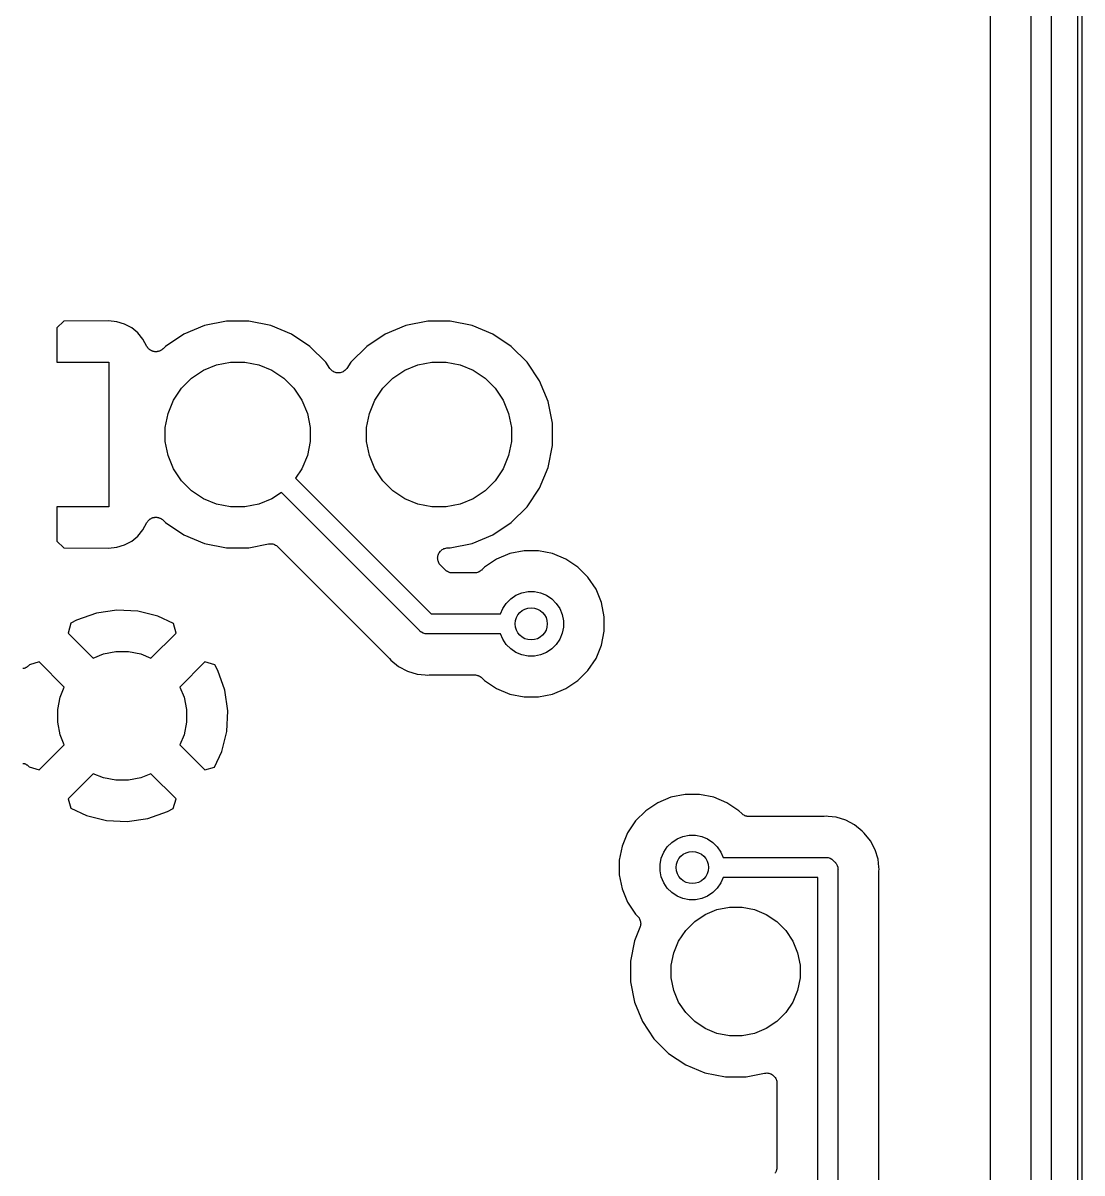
# Model space of a CAD drawing. Extents: x 19 to 115, y -142 to -17.
# Drawn here: x 102.27 to 115.42, y -86.32 to -72.04 of the extents above; entities that cross this region are included whole.
import ezdxf

# ---------------------------------------------------------------- set-up
doc = ezdxf.new("R2010")
doc.units = 0
doc.layers.add('BLACK', color=7, linetype='CONTINUOUS')

msp = doc.modelspace()

# ---------------------------------------------------------------- linework, layer by layer
at = {"layer": 'BLACK', "linetype": 'CONTINUOUS'}
for p, q in [((115.375, -142.215), (115.375, -16.705)), ((115.425, -16.6812), (115.425, -142.239)), ((114.792, -133.754), (114.792, -54.6438)), ((115.042, -54.5981), (115.042, -133.8)), ((114.284, -55.4097), (114.284, -115.957)), ((102.779, -75.7417), (102.694, -75.8264)), ((102.694, -75.8264), (102.694, -76.25)), ((103.334, -75.739), (102.779, -75.7417)), ((103.44, -75.7493), (103.334, -75.739)), ((103.535, -75.7784), (103.44, -75.7493)), ((103.624, -75.8256), (103.535, -75.7784)), ((103.701, -75.8891), (103.624, -75.8256)), ((104.529, -75.7961), (104.273, -75.9022)), ((104.801, -75.742), (104.529, -75.7961)), ((105.079, -75.742), (104.801, -75.742)), ((105.351, -75.7961), (105.079, -75.742)), ((105.607, -75.9022), (105.351, -75.7961)), ((107.029, -75.7961), (106.773, -75.9022)), ((107.301, -75.742), (107.029, -75.7961)), ((107.579, -75.742), (107.301, -75.742)), ((107.851, -75.7961), (107.579, -75.742)), ((108.107, -75.9022), (107.851, -75.7961)), ((103.764, -75.9664), (103.701, -75.8891)), ((103.812, -76.0552), (103.764, -75.9664)), ((104.273, -75.9022), (104.042, -76.0563)), ((105.838, -76.0563), (105.607, -75.9022)), ((106.773, -75.9022), (106.542, -76.0563)), ((108.338, -76.0563), (108.107, -75.9022)), ((103.815, -76.06), (103.812, -76.0552)), ((103.818, -76.0652), (103.815, -76.06)), ((103.822, -76.0703), (103.818, -76.0652)), ((103.826, -76.0758), (103.822, -76.0703)), ((103.83, -76.0799), (103.826, -76.0758)), ((103.833, -76.0845), (103.83, -76.0799)), ((103.839, -76.0887), (103.833, -76.0845)), ((103.843, -76.0933), (103.839, -76.0887)), ((103.848, -76.0966), (103.843, -76.0933)), ((103.852, -76.1003), (103.848, -76.0966)), ((103.858, -76.1035), (103.852, -76.1003)), ((103.864, -76.1071), (103.858, -76.1035)), ((103.869, -76.1094), (103.864, -76.1071)), ((103.874, -76.1122), (103.869, -76.1094)), ((103.881, -76.1142), (103.874, -76.1122)), ((103.887, -76.1167), (103.881, -76.1142)), ((103.892, -76.1179), (103.887, -76.1167)), ((103.898, -76.1196), (103.892, -76.1179)), ((103.904, -76.1203), (103.898, -76.1196)), ((103.911, -76.1216), (103.904, -76.1203)), ((103.917, -76.1217), (103.911, -76.1216)), ((103.923, -76.1223), (103.917, -76.1217)), ((103.929, -76.1217), (103.923, -76.1223)), ((103.936, -76.1218), (103.929, -76.1217)), ((103.941, -76.1206), (103.936, -76.1218)), ((103.947, -76.1201), (103.941, -76.1206)), ((103.954, -76.1183), (103.947, -76.1201)), ((103.96, -76.1171), (103.954, -76.1183)), ((103.965, -76.1149), (103.96, -76.1171)), ((103.971, -76.1132), (103.965, -76.1149)), ((103.977, -76.1102), (103.971, -76.1132)), ((103.983, -76.1077), (103.977, -76.1102)), ((103.988, -76.1045), (103.983, -76.1077)), ((103.993, -76.1018), (103.988, -76.1045)), ((103.998, -76.0977), (103.993, -76.1018)), ((104.004, -76.0941), (103.998, -76.0977)), ((104.008, -76.09), (104.004, -76.0941)), ((104.012, -76.0864), (104.008, -76.09)), ((104.014, -76.0851), (104.012, -76.0864)), ((104.042, -76.0563), (104.014, -76.0851)), ((106.034, -76.2525), (105.838, -76.0563)), ((106.542, -76.0563), (106.346, -76.2525)), ((108.534, -76.2525), (108.338, -76.0563)), ((102.694, -76.25), (103.34, -76.25)), ((103.34, -76.25), (103.34, -78.05)), ((104.677, -76.2846), (104.851, -76.25)), ((104.851, -76.25), (105.029, -76.25)), ((105.029, -76.25), (105.203, -76.2846)), ((106.084, -76.3284), (106.034, -76.2525)), ((106.346, -76.2525), (106.296, -76.3284)), ((107.177, -76.2846), (107.351, -76.25)), ((107.351, -76.25), (107.529, -76.25)), ((107.529, -76.25), (107.703, -76.2846)), ((108.688, -76.4831), (108.534, -76.2525)), ((104.366, -76.4509), (104.514, -76.3524)), ((104.514, -76.3524), (104.677, -76.2846)), ((105.203, -76.2846), (105.366, -76.3524)), ((105.366, -76.3524), (105.514, -76.4509)), ((106.092, -76.3377), (106.084, -76.3284)), ((106.1, -76.3471), (106.092, -76.3377)), ((106.1, -76.3473), (106.1, -76.3471)), ((106.1, -76.3476), (106.1, -76.3473)), ((106.109, -76.3552), (106.1, -76.3476)), ((106.119, -76.3629), (106.109, -76.3552)), ((106.119, -76.3631), (106.119, -76.3629)), ((106.119, -76.3633), (106.119, -76.3631)), ((106.13, -76.369), (106.119, -76.3633)), ((106.14, -76.3748), (106.13, -76.369)), ((106.141, -76.3749), (106.14, -76.3748)), ((106.141, -76.375), (106.141, -76.3749)), ((106.153, -76.3786), (106.141, -76.375)), ((106.164, -76.3822), (106.153, -76.3786)), ((106.165, -76.3823), (106.164, -76.3822)), ((106.164, -76.3822), (106.164, -76.3822)), ((106.177, -76.3835), (106.165, -76.3823)), ((106.189, -76.3848), (106.177, -76.3835)), ((106.201, -76.3837), (106.189, -76.3848)), ((106.189, -76.3848), (106.189, -76.3848)), ((106.189, -76.3848), (106.189, -76.3848)), ((106.213, -76.3826), (106.201, -76.3837)), ((106.214, -76.3825), (106.213, -76.3826)), ((106.226, -76.3791), (106.214, -76.3825)), ((106.214, -76.3825), (106.214, -76.3825)), ((106.237, -76.3757), (106.226, -76.3791)), ((106.238, -76.3756), (106.237, -76.3757)), ((106.248, -76.3699), (106.238, -76.3755)), ((106.238, -76.3755), (106.238, -76.3756)), ((106.259, -76.3643), (106.248, -76.3699)), ((106.26, -76.3641), (106.259, -76.3643)), ((106.269, -76.3565), (106.26, -76.3639)), ((106.26, -76.3639), (106.26, -76.3641)), ((106.279, -76.3488), (106.269, -76.3565)), ((106.287, -76.3393), (106.279, -76.3483)), ((106.279, -76.3483), (106.279, -76.3485)), ((106.279, -76.3485), (106.279, -76.3488)), ((106.295, -76.3299), (106.287, -76.3393)), ((106.296, -76.3284), (106.295, -76.3293)), ((106.295, -76.3293), (106.295, -76.3293)), ((106.295, -76.3293), (106.295, -76.3293)), ((106.295, -76.3293), (106.295, -76.3299)), ((106.866, -76.4509), (107.014, -76.3524)), ((107.014, -76.3524), (107.177, -76.2846)), ((107.703, -76.2846), (107.866, -76.3524)), ((107.866, -76.3524), (108.014, -76.4509)), ((104.241, -76.5763), (104.366, -76.4509)), ((105.514, -76.4509), (105.639, -76.5763)), ((106.741, -76.5763), (106.866, -76.4509)), ((108.014, -76.4509), (108.139, -76.5763)), ((108.794, -76.7393), (108.688, -76.4831)), ((104.142, -76.7237), (104.241, -76.5763)), ((105.639, -76.5763), (105.738, -76.7237)), ((106.642, -76.7237), (106.741, -76.5763)), ((108.139, -76.5763), (108.238, -76.7237)), ((104.075, -76.8875), (104.142, -76.7237)), ((105.738, -76.7237), (105.805, -76.8875)), ((106.575, -76.8875), (106.642, -76.7237)), ((108.238, -76.7237), (108.305, -76.8875)), ((108.848, -77.0113), (108.794, -76.7393)), ((104.04, -77.0614), (104.075, -76.8875)), ((105.805, -76.8875), (105.84, -77.0614)), ((106.54, -77.0614), (106.575, -76.8875)), ((108.305, -76.8875), (108.34, -77.0614)), ((104.04, -77.2386), (104.04, -77.0614)), ((105.84, -77.0614), (105.84, -77.2386)), ((106.54, -77.2386), (106.54, -77.0614)), ((108.34, -77.0614), (108.34, -77.2386)), ((108.848, -77.2887), (108.848, -77.0113)), ((104.075, -77.4125), (104.04, -77.2386)), ((105.84, -77.2386), (105.805, -77.4125)), ((106.575, -77.4125), (106.54, -77.2386)), ((108.34, -77.2386), (108.305, -77.4125)), ((108.794, -77.5607), (108.848, -77.2887)), ((104.142, -77.5763), (104.075, -77.4125)), ((105.805, -77.4125), (105.738, -77.5763)), ((106.642, -77.5763), (106.575, -77.4125)), ((108.305, -77.4125), (108.238, -77.5763)), ((104.241, -77.7237), (104.142, -77.5763)), ((105.738, -77.5763), (105.66, -77.6929)), ((105.66, -77.6929), (107.344, -79.377)), ((106.741, -77.7237), (106.642, -77.5763)), ((108.238, -77.5763), (108.139, -77.7237)), ((108.688, -77.8169), (108.794, -77.5607)), ((104.366, -77.8491), (104.241, -77.7237)), ((106.866, -77.8491), (106.741, -77.7237)), ((108.139, -77.7237), (108.014, -77.8491)), ((108.534, -78.0475), (108.688, -77.8169)), ((104.514, -77.9476), (104.366, -77.8491)), ((104.677, -78.0154), (104.514, -77.9476)), ((105.366, -77.9476), (105.203, -78.0154)), ((105.483, -77.8697), (105.366, -77.9476)), ((107.199, -79.5861), (105.483, -77.8697)), ((107.014, -77.9476), (106.866, -77.8491)), ((107.177, -78.0154), (107.014, -77.9476)), ((107.866, -77.9476), (107.703, -78.0154)), ((108.014, -77.8491), (107.866, -77.9476)), ((103.34, -78.05), (102.694, -78.05)), ((102.694, -78.05), (102.694, -78.4736)), ((104.851, -78.05), (104.677, -78.0154)), ((105.029, -78.05), (104.851, -78.05)), ((105.203, -78.0154), (105.029, -78.05)), ((107.351, -78.05), (107.177, -78.0154)), ((107.529, -78.05), (107.351, -78.05)), ((107.703, -78.0154), (107.529, -78.05)), ((108.338, -78.2437), (108.534, -78.0475)), ((103.764, -78.3336), (103.812, -78.2448)), ((103.812, -78.2448), (103.813, -78.2433)), ((103.813, -78.2433), (103.816, -78.2384)), ((103.816, -78.2384), (103.819, -78.2333)), ((103.819, -78.2333), (103.823, -78.2283)), ((103.823, -78.2283), (103.827, -78.2228)), ((103.827, -78.2228), (103.831, -78.2188)), ((103.831, -78.2188), (103.835, -78.2143)), ((103.835, -78.2143), (103.84, -78.2101)), ((103.84, -78.2101), (103.845, -78.2055)), ((103.845, -78.2055), (103.849, -78.2024)), ((103.849, -78.2024), (103.854, -78.1987)), ((103.854, -78.1987), (103.86, -78.1956)), ((103.86, -78.1956), (103.865, -78.192)), ((103.865, -78.192), (103.871, -78.1898)), ((103.871, -78.1898), (103.876, -78.1871)), ((103.876, -78.1871), (103.882, -78.1852)), ((103.882, -78.1852), (103.888, -78.1828)), ((103.888, -78.1828), (103.894, -78.1817)), ((103.894, -78.1817), (103.9, -78.18)), ((103.9, -78.18), (103.906, -78.1794)), ((103.906, -78.1794), (103.913, -78.1782)), ((103.913, -78.1782), (103.918, -78.1782)), ((103.918, -78.1782), (103.924, -78.1777)), ((103.924, -78.1777), (103.931, -78.1784)), ((103.931, -78.1784), (103.937, -78.1784)), ((103.937, -78.1784), (103.943, -78.1796)), ((103.943, -78.1796), (103.949, -78.1802)), ((103.949, -78.1802), (103.955, -78.1821)), ((103.955, -78.1821), (103.962, -78.1835)), ((103.962, -78.1835), (103.967, -78.1857)), ((103.967, -78.1857), (103.973, -78.1874)), ((103.973, -78.1874), (103.978, -78.1906)), ((103.978, -78.1906), (103.985, -78.1931)), ((103.985, -78.1931), (103.989, -78.1964)), ((103.989, -78.1964), (103.995, -78.1992)), ((103.995, -78.1992), (104, -78.2033)), ((104, -78.2033), (104.005, -78.207)), ((104.005, -78.207), (104.009, -78.2112)), ((104.009, -78.2112), (104.014, -78.2149)), ((104.014, -78.2149), (104.042, -78.2437)), ((104.042, -78.2437), (104.273, -78.3978)), ((108.107, -78.3978), (108.338, -78.2437)), ((103.701, -78.4109), (103.764, -78.3336)), ((104.273, -78.3978), (104.529, -78.5039)), ((107.851, -78.5039), (108.107, -78.3978)), ((102.694, -78.4736), (102.779, -78.5583)), ((103.334, -78.561), (103.44, -78.5506)), ((103.44, -78.5506), (103.535, -78.5216)), ((103.535, -78.5216), (103.624, -78.4744)), ((103.624, -78.4744), (103.701, -78.4109)), ((104.529, -78.5039), (104.801, -78.558)), ((105.079, -78.558), (105.324, -78.5092)), ((105.324, -78.5092), (105.325, -78.5091)), ((105.325, -78.5091), (105.326, -78.5088)), ((105.325, -78.5091), (105.325, -78.5091)), ((105.325, -78.5091), (105.325, -78.5091)), ((105.326, -78.5088), (105.338, -78.5078)), ((105.338, -78.5078), (105.349, -78.5067)), ((105.349, -78.5067), (105.35, -78.5068)), ((105.35, -78.5068), (105.351, -78.5067)), ((105.351, -78.5067), (105.362, -78.508)), ((105.362, -78.508), (105.374, -78.5092)), ((105.374, -78.5092), (105.375, -78.5094)), ((105.375, -78.5094), (105.375, -78.5095)), ((105.375, -78.5095), (105.387, -78.5131)), ((105.387, -78.5131), (105.398, -78.5165)), ((105.398, -78.5165), (105.398, -78.5168)), ((105.398, -78.5168), (105.399, -78.517)), ((105.399, -78.517), (105.409, -78.5227)), ((105.409, -78.5227), (105.42, -78.5282)), ((105.42, -78.5282), (105.42, -78.5286)), ((105.42, -78.5286), (105.421, -78.5289)), ((105.421, -78.5289), (105.43, -78.5365)), ((105.43, -78.5365), (105.439, -78.5439)), ((105.439, -78.5439), (106.818, -79.9232)), ((107.579, -78.558), (107.851, -78.5039)), ((102.779, -78.5583), (103.334, -78.561)), ((104.801, -78.558), (105.079, -78.558)), ((107.423, -78.6837), (107.424, -78.6716)), ((107.423, -78.6839), (107.423, -78.6837)), ((107.423, -78.6841), (107.423, -78.6839)), ((107.424, -78.6962), (107.423, -78.6841)), ((107.424, -78.6716), (107.425, -78.6595)), ((107.425, -78.659), (107.429, -78.6475)), ((107.425, -78.6593), (107.425, -78.659)), ((107.425, -78.6595), (107.425, -78.6593)), ((107.429, -78.6475), (107.433, -78.6358)), ((107.433, -78.6354), (107.439, -78.6246)), ((107.433, -78.6356), (107.433, -78.6354)), ((107.433, -78.6358), (107.433, -78.6356)), ((107.439, -78.6246), (107.445, -78.614)), ((107.445, -78.6136), (107.453, -78.6042)), ((107.445, -78.6138), (107.445, -78.6136)), ((107.445, -78.614), (107.445, -78.6138)), ((107.453, -78.6042), (107.46, -78.5949)), ((107.46, -78.5947), (107.461, -78.5946)), ((107.46, -78.5949), (107.46, -78.5947)), ((107.461, -78.5946), (107.47, -78.5869)), ((107.47, -78.5869), (107.48, -78.5792)), ((107.48, -78.579), (107.491, -78.5733)), ((107.48, -78.5791), (107.48, -78.579)), ((107.48, -78.5792), (107.48, -78.5791)), ((107.491, -78.5733), (107.501, -78.5676)), ((107.501, -78.5676), (107.502, -78.5675)), ((107.502, -78.5674), (107.513, -78.564)), ((107.502, -78.5675), (107.502, -78.5674)), ((107.513, -78.564), (107.525, -78.5604)), ((107.525, -78.5604), (107.526, -78.5603)), ((107.525, -78.5604), (107.525, -78.5604)), ((107.526, -78.5603), (107.538, -78.5592)), ((107.538, -78.5592), (107.55, -78.558)), ((107.55, -78.558), (107.579, -78.558)), ((108.32, -78.6289), (108.155, -78.6973)), ((108.496, -78.594), (108.32, -78.6289)), ((108.674, -78.594), (108.496, -78.594)), ((108.85, -78.6289), (108.674, -78.594)), ((109.015, -78.6973), (108.85, -78.6289)), ((107.425, -78.7084), (107.424, -78.6962)), ((107.425, -78.7086), (107.425, -78.7084)), ((107.425, -78.7088), (107.425, -78.7086)), ((107.428, -78.7203), (107.425, -78.7088)), ((107.432, -78.7322), (107.428, -78.7203)), ((107.432, -78.7324), (107.432, -78.7322)), ((107.432, -78.7326), (107.432, -78.7324)), ((107.438, -78.7433), (107.432, -78.7326)), ((107.443, -78.7542), (107.438, -78.7433)), ((107.443, -78.7543), (107.443, -78.7542)), ((107.444, -78.7545), (107.443, -78.7543)), ((107.451, -78.7639), (107.444, -78.7545)), ((107.459, -78.7735), (107.451, -78.7639)), ((107.459, -78.7738), (107.459, -78.7735)), ((107.459, -78.7739), (107.459, -78.7738)), ((107.46, -78.7748), (107.459, -78.7739)), ((107.459, -78.7739), (107.459, -78.7739)), ((107.517, -78.8318), (107.46, -78.7748)), ((107.526, -78.8392), (107.517, -78.8318)), ((107.97, -78.833), (107.961, -78.8404)), ((107.971, -78.8321), (107.97, -78.833)), ((108.006, -78.7967), (107.971, -78.8318)), ((107.971, -78.8318), (107.971, -78.8321)), ((107.971, -78.8321), (107.971, -78.8321)), ((107.971, -78.8321), (107.971, -78.8321)), ((108.155, -78.6973), (108.006, -78.7967)), ((109.164, -78.7967), (109.015, -78.6973)), ((109.29, -78.9232), (109.164, -78.7967)), ((107.535, -78.8468), (107.526, -78.8392)), ((107.536, -78.8471), (107.535, -78.8468)), ((107.536, -78.8475), (107.536, -78.8471)), ((107.546, -78.8531), (107.536, -78.8475)), ((107.557, -78.8587), (107.546, -78.8531)), ((107.557, -78.8589), (107.557, -78.8587)), ((107.558, -78.8592), (107.557, -78.8589)), ((107.569, -78.8627), (107.558, -78.8592)), ((107.58, -78.8662), (107.569, -78.8627)), ((107.581, -78.8663), (107.58, -78.8662)), ((107.582, -78.8665), (107.581, -78.8663)), ((107.593, -78.8677), (107.582, -78.8665)), ((107.605, -78.869), (107.593, -78.8677)), ((107.606, -78.869), (107.605, -78.869)), ((107.607, -78.869), (107.606, -78.869)), ((107.606, -78.869), (107.606, -78.869)), ((107.606, -78.869), (107.606, -78.869)), ((107.881, -78.869), (107.607, -78.869)), ((107.893, -78.8679), (107.881, -78.869)), ((107.905, -78.8668), (107.893, -78.8679)), ((107.906, -78.8666), (107.905, -78.8666)), ((107.905, -78.8666), (107.905, -78.8668)), ((107.917, -78.8632), (107.906, -78.8666)), ((107.928, -78.8599), (107.917, -78.8632)), ((107.929, -78.8596), (107.928, -78.8599)), ((107.93, -78.8594), (107.929, -78.8596)), ((107.94, -78.8539), (107.93, -78.8594)), ((107.95, -78.8485), (107.94, -78.8539)), ((107.951, -78.8481), (107.95, -78.8485)), ((107.952, -78.8478), (107.951, -78.8481)), ((107.961, -78.8404), (107.952, -78.8478)), ((109.39, -79.0719), (109.29, -78.9232)), ((108.396, -79.1475), (108.468, -79.1174)), ((108.468, -79.1174), (108.546, -79.102)), ((108.546, -79.102), (108.624, -79.102)), ((108.624, -79.102), (108.702, -79.1174)), ((108.702, -79.1174), (108.774, -79.1475)), ((109.458, -79.2371), (109.39, -79.0719)), ((108.231, -79.3125), (108.274, -79.247)), ((108.274, -79.247), (108.33, -79.1913)), ((108.33, -79.1913), (108.396, -79.1475)), ((108.774, -79.1475), (108.84, -79.1913)), ((108.84, -79.1913), (108.896, -79.247)), ((108.896, -79.247), (108.939, -79.3125)), ((109.493, -79.4126), (109.458, -79.2371)), ((103.186, -79.37), (102.94, -79.4578)), ((103.441, -79.3322), (103.186, -79.37)), ((103.698, -79.3449), (103.441, -79.3322)), ((103.948, -79.4076), (103.698, -79.3449)), ((104.141, -79.4988), (103.948, -79.4076)), ((107.344, -79.377), (108.204, -79.377)), ((108.204, -79.377), (108.231, -79.3125)), ((108.939, -79.3125), (108.97, -79.3853)), ((108.97, -79.3853), (108.985, -79.4626)), ((102.87, -79.4952), (102.835, -79.6158)), ((102.94, -79.4578), (102.87, -79.4952)), ((104.175, -79.6158), (104.141, -79.4988)), ((108.985, -79.5414), (108.97, -79.6187)), ((108.985, -79.4626), (108.985, -79.5414)), ((109.493, -79.5914), (109.493, -79.4126)), ((102.835, -79.6158), (103.147, -79.9275)), ((103.863, -79.9275), (104.175, -79.6158)), ((107.203, -79.5908), (107.199, -79.5861)), ((107.208, -79.5947), (107.203, -79.5908)), ((107.218, -79.6031), (107.208, -79.5947)), ((107.208, -79.5947), (107.208, -79.5947)), ((107.222, -79.6064), (107.218, -79.6031)), ((107.244, -79.618), (107.222, -79.6064)), ((107.267, -79.6252), (107.244, -79.618)), ((107.286, -79.627), (107.267, -79.6252)), ((107.292, -79.6276), (107.286, -79.627)), ((107.286, -79.627), (107.286, -79.627)), ((107.298, -79.627), (107.292, -79.6276)), ((108.204, -79.627), (107.298, -79.627)), ((108.231, -79.6915), (108.204, -79.627)), ((108.274, -79.757), (108.231, -79.6915)), ((108.939, -79.6915), (108.896, -79.757)), ((108.97, -79.6187), (108.939, -79.6915)), ((109.458, -79.7669), (109.493, -79.5914)), ((108.33, -79.8127), (108.274, -79.757)), ((108.396, -79.8565), (108.33, -79.8127)), ((108.84, -79.8127), (108.774, -79.8565)), ((108.896, -79.757), (108.84, -79.8127)), ((109.39, -79.9321), (109.458, -79.7669)), ((102.476, -79.975), (102.355, -80.0105)), ((102.787, -80.2867), (102.476, -79.975)), ((103.147, -79.9275), (103.272, -79.8757)), ((103.272, -79.8757), (103.426, -79.845)), ((103.426, -79.845), (103.584, -79.845)), ((103.584, -79.845), (103.738, -79.8757)), ((103.738, -79.8757), (103.863, -79.9275)), ((104.534, -79.975), (104.223, -80.2867)), ((104.655, -80.0103), (104.534, -79.975)), ((106.818, -79.9232), (106.819, -79.9245)), ((106.819, -79.9245), (106.823, -79.9286)), ((106.823, -79.9286), (106.826, -79.9324)), ((106.826, -79.9324), (106.842, -79.9518)), ((106.842, -79.9518), (106.939, -80.0309)), ((108.468, -79.8866), (108.396, -79.8565)), ((108.546, -79.902), (108.468, -79.8866)), ((108.624, -79.902), (108.546, -79.902)), ((108.702, -79.8866), (108.624, -79.902)), ((108.774, -79.8565), (108.702, -79.8866)), ((109.29, -80.0808), (109.39, -79.9321)), ((102.275, -80.0573), (102.272, -80.0581)), ((102.279, -80.057), (102.275, -80.0573)), ((102.287, -80.0545), (102.279, -80.057)), ((102.296, -80.0524), (102.287, -80.0545)), ((102.299, -80.0509), (102.296, -80.0524)), ((102.303, -80.05), (102.299, -80.0509)), ((102.311, -80.0458), (102.303, -80.05)), ((102.319, -80.042), (102.311, -80.0458)), ((102.321, -80.04), (102.319, -80.042)), ((102.324, -80.0384), (102.321, -80.04)), ((102.331, -80.0328), (102.324, -80.0384)), ((102.339, -80.0275), (102.331, -80.0328)), ((102.341, -80.025), (102.339, -80.0275)), ((102.344, -80.0228), (102.341, -80.025)), ((102.35, -80.0159), (102.344, -80.0228)), ((102.355, -80.0105), (102.35, -80.0159)), ((104.692, -80.0803), (104.655, -80.0103)), ((104.78, -80.3259), (104.692, -80.0803)), ((106.939, -80.0309), (107.049, -80.0896)), ((107.049, -80.0896), (107.168, -80.1258)), ((109.164, -80.2073), (109.29, -80.0808)), ((107.168, -80.1258), (107.267, -80.1356)), ((107.267, -80.1356), (107.267, -80.1356)), ((107.267, -80.1356), (107.292, -80.1381)), ((107.292, -80.1381), (107.317, -80.1356)), ((107.317, -80.1356), (107.319, -80.1354)), ((107.319, -80.1354), (107.324, -80.1355)), ((107.324, -80.1355), (107.329, -80.135)), ((107.329, -80.135), (107.881, -80.135)), ((107.881, -80.135), (107.882, -80.135)), ((107.882, -80.135), (107.882, -80.135)), ((107.882, -80.135), (107.882, -80.135)), ((107.882, -80.135), (107.883, -80.135)), ((107.883, -80.135), (107.895, -80.1363)), ((107.895, -80.1363), (107.906, -80.1375)), ((107.906, -80.1375), (107.907, -80.1377)), ((107.907, -80.1377), (107.908, -80.1378)), ((107.908, -80.1378), (107.919, -80.1413)), ((107.919, -80.1413), (107.93, -80.1448)), ((107.93, -80.1448), (107.931, -80.1451)), ((107.931, -80.1451), (107.931, -80.1453)), ((107.931, -80.1453), (107.942, -80.1509)), ((107.942, -80.1509), (107.952, -80.1565)), ((107.952, -80.1565), (107.952, -80.1569)), ((107.952, -80.1569), (107.953, -80.1572)), ((107.953, -80.1572), (107.962, -80.1647)), ((107.962, -80.1647), (107.971, -80.1722)), ((107.971, -80.1722), (108.006, -80.2073)), ((108.006, -80.2073), (108.155, -80.3067)), ((109.015, -80.3067), (109.164, -80.2073)), ((102.736, -80.4116), (102.787, -80.2867)), ((104.223, -80.2867), (104.274, -80.4116)), ((104.818, -80.5807), (104.78, -80.3259)), ((108.155, -80.3067), (108.32, -80.3751)), ((108.32, -80.3751), (108.496, -80.41)), ((108.674, -80.41), (108.85, -80.3751)), ((108.85, -80.3751), (109.015, -80.3067)), ((102.705, -80.5662), (102.736, -80.4116)), ((104.274, -80.4116), (104.305, -80.5662)), ((108.496, -80.41), (108.674, -80.41)), ((102.705, -80.7238), (102.705, -80.5662)), ((104.305, -80.5662), (104.305, -80.7238)), ((104.805, -80.8381), (104.818, -80.5807)), ((102.736, -80.8784), (102.705, -80.7238)), ((104.305, -80.7238), (104.274, -80.8784)), ((104.742, -81.088), (104.805, -80.8381)), ((102.787, -81.0033), (102.736, -80.8784)), ((104.274, -80.8784), (104.223, -81.0033)), ((102.476, -81.315), (102.787, -81.0033)), ((104.223, -81.0033), (104.534, -81.315)), ((104.651, -81.2807), (104.742, -81.088)), ((102.273, -81.2341), (102.28, -81.2348)), ((102.28, -81.2348), (102.285, -81.2366)), ((102.285, -81.2366), (102.291, -81.2377)), ((102.291, -81.2377), (102.297, -81.2402)), ((102.297, -81.2402), (102.303, -81.2422)), ((102.303, -81.2422), (102.308, -81.245)), ((102.308, -81.245), (102.314, -81.2473)), ((102.314, -81.2473), (102.319, -81.2509)), ((102.319, -81.2509), (102.325, -81.254)), ((102.325, -81.254), (102.33, -81.2578)), ((102.33, -81.2578), (102.334, -81.2611)), ((102.334, -81.2611), (102.339, -81.2657)), ((102.339, -81.2657), (102.344, -81.2699)), ((102.344, -81.2699), (102.348, -81.2745)), ((102.348, -81.2745), (102.352, -81.2786)), ((102.352, -81.2786), (102.352, -81.2787)), ((102.352, -81.2787), (102.476, -81.315)), ((103.147, -81.3625), (102.835, -81.6742)), ((103.272, -81.4143), (103.147, -81.3625)), ((103.863, -81.3625), (103.738, -81.4143)), ((104.175, -81.6742), (103.863, -81.3625)), ((104.534, -81.315), (104.651, -81.2807)), ((103.426, -81.445), (103.272, -81.4143)), ((103.584, -81.445), (103.426, -81.445)), ((103.738, -81.4143), (103.584, -81.445)), ((102.835, -81.6742), (102.869, -81.7912)), ((104.14, -81.7948), (104.175, -81.6742)), ((110.321, -81.6549), (110.156, -81.7234)), ((110.496, -81.62), (110.321, -81.6549)), ((110.675, -81.62), (110.496, -81.62)), ((110.851, -81.6549), (110.675, -81.62)), ((111.016, -81.7234), (110.851, -81.6549)), ((102.869, -81.7912), (103.062, -81.8824)), ((103.824, -81.92), (104.07, -81.8322)), ((104.07, -81.8322), (104.14, -81.7948)), ((110.007, -81.8227), (109.88, -81.9492)), ((110.156, -81.7234), (110.007, -81.8227)), ((111.165, -81.8227), (111.016, -81.7234)), ((111.2, -81.8578), (111.165, -81.8227)), ((103.062, -81.8824), (103.312, -81.9451)), ((103.312, -81.9451), (103.569, -81.9578)), ((103.569, -81.9578), (103.824, -81.92)), ((109.88, -81.9492), (109.781, -82.0979)), ((111.209, -81.8653), (111.2, -81.8578)), ((111.218, -81.8728), (111.209, -81.8653)), ((111.218, -81.8731), (111.218, -81.8728)), ((111.219, -81.8736), (111.218, -81.8731)), ((111.229, -81.8791), (111.219, -81.8736)), ((111.239, -81.8848), (111.229, -81.8791)), ((111.24, -81.885), (111.239, -81.8848)), ((111.241, -81.8853), (111.24, -81.885)), ((111.252, -81.8887), (111.241, -81.8853)), ((111.263, -81.8922), (111.252, -81.8887)), ((111.264, -81.8923), (111.263, -81.8922)), ((111.264, -81.8925), (111.264, -81.8923)), ((111.276, -81.8937), (111.264, -81.8925)), ((111.288, -81.895), (111.276, -81.8937)), ((111.289, -81.895), (111.288, -81.895)), ((112.21, -81.895), (111.289, -81.895)), ((111.289, -81.895), (111.289, -81.895)), ((111.289, -81.895), (111.289, -81.895)), ((111.289, -81.895), (111.289, -81.895)), ((112.215, -81.8945), (112.21, -81.895)), ((112.221, -81.8946), (112.215, -81.8945)), ((112.223, -81.8944), (112.221, -81.8946)), ((112.247, -81.892), (112.223, -81.8944)), ((112.272, -81.8944), (112.247, -81.892)), ((112.372, -81.9042), (112.272, -81.8944)), ((112.272, -81.8944), (112.272, -81.8944)), ((112.491, -81.9404), (112.372, -81.9042)), ((112.601, -81.9992), (112.491, -81.9404)), ((109.781, -82.0979), (109.713, -82.2632)), ((112.697, -82.0783), (112.601, -81.9992)), ((112.699, -82.0806), (112.697, -82.0783)), ((112.707, -82.0887), (112.699, -82.0806)), ((112.715, -82.097), (112.707, -82.0887)), ((112.717, -82.0981), (112.715, -82.097)), ((112.717, -82.0982), (112.717, -82.0981)), ((112.717, -82.0981), (112.717, -82.0981)), ((112.717, -82.0981), (112.717, -82.0981)), ((112.719, -82.1), (112.717, -82.0982)), ((112.798, -82.1964), (112.719, -82.1)), ((109.713, -82.2632), (109.678, -82.4386)), ((110.275, -82.273), (110.331, -82.2173)), ((110.331, -82.2173), (110.396, -82.1735)), ((110.396, -82.1735), (110.469, -82.1434)), ((110.469, -82.1434), (110.546, -82.128)), ((110.546, -82.128), (110.625, -82.128)), ((110.625, -82.128), (110.702, -82.1434)), ((110.702, -82.1434), (110.775, -82.1735)), ((110.775, -82.1735), (110.841, -82.2173)), ((110.841, -82.2173), (110.896, -82.273)), ((112.857, -82.3064), (112.798, -82.1964)), ((110.201, -82.4113), (110.231, -82.3386)), ((110.231, -82.3386), (110.275, -82.273)), ((110.896, -82.273), (110.94, -82.3386)), ((110.94, -82.3386), (110.967, -82.403)), ((110.967, -82.403), (112.241, -82.403)), ((112.241, -82.403), (112.247, -82.4024)), ((112.247, -82.4024), (112.254, -82.403)), ((112.254, -82.403), (112.254, -82.403)), ((112.254, -82.403), (112.272, -82.4048)), ((112.272, -82.4048), (112.296, -82.412)), ((112.893, -82.4257), (112.857, -82.3064)), ((109.678, -82.4386), (109.678, -82.6175)), ((110.186, -82.4886), (110.201, -82.4113)), ((110.186, -82.5674), (110.186, -82.4886)), ((112.296, -82.412), (112.317, -82.4236)), ((112.317, -82.4236), (112.336, -82.4392)), ((112.336, -82.4392), (112.34, -82.444)), ((112.34, -82.444), (112.353, -82.4571)), ((112.353, -82.4571), (112.358, -82.461)), ((112.358, -82.461), (112.362, -82.4657)), ((112.362, -82.4657), (112.365, -82.4694)), ((112.365, -82.4694), (112.374, -82.48)), ((112.374, -82.48), (112.385, -82.5017)), ((112.385, -82.5017), (112.392, -82.5253)), ((112.392, -82.5253), (112.394, -82.5437)), ((112.394, -82.5437), (112.394, -82.5437)), ((112.394, -82.5437), (112.395, -82.5498)), ((112.395, -82.5498), (112.394, -82.5559)), ((112.903, -82.5247), (112.893, -82.4257)), ((112.903, -82.5249), (112.903, -82.5247)), ((112.905, -82.5498), (112.903, -82.5249)), ((112.903, -82.5747), (112.905, -82.5498)), ((109.678, -82.6175), (109.713, -82.7929)), ((110.201, -82.6447), (110.186, -82.5674)), ((110.231, -82.7175), (110.201, -82.6447)), ((110.967, -82.653), (110.94, -82.7175)), ((112.144, -82.653), (110.967, -82.653)), ((112.144, -131.625), (112.144, -82.653)), ((112.394, -82.5559), (112.394, -131.671)), ((112.902, -82.5853), (112.903, -82.58)), ((112.902, -82.5871), (112.902, -82.5853)), ((112.902, -116.132), (112.902, -82.5871)), ((112.903, -82.58), (112.903, -82.5747)), ((109.713, -82.7929), (109.781, -82.9581)), ((110.275, -82.783), (110.231, -82.7175)), ((110.331, -82.8387), (110.275, -82.783)), ((110.896, -82.783), (110.841, -82.8387)), ((110.94, -82.7175), (110.896, -82.783)), ((109.781, -82.9581), (109.88, -83.1068)), ((110.396, -82.8825), (110.331, -82.8387)), ((110.469, -82.9127), (110.396, -82.8825)), ((110.546, -82.928), (110.469, -82.9127)), ((110.625, -82.928), (110.546, -82.928)), ((110.702, -82.9127), (110.625, -82.928)), ((110.775, -82.8825), (110.702, -82.9127)), ((110.841, -82.8387), (110.775, -82.8825)), ((109.88, -83.1068), (109.908, -83.1347)), ((110.615, -83.1986), (110.746, -83.111)), ((110.746, -83.111), (110.892, -83.0507)), ((110.892, -83.0507), (111.046, -83.02)), ((111.046, -83.02), (111.204, -83.02)), ((111.204, -83.02), (111.358, -83.0507)), ((111.358, -83.0507), (111.504, -83.111)), ((111.504, -83.111), (111.635, -83.1986)), ((109.908, -83.1347), (109.909, -83.1351)), ((109.909, -83.1351), (109.909, -83.1351)), ((109.909, -83.1351), (109.909, -83.1352)), ((109.909, -83.1352), (109.909, -83.1359)), ((109.909, -83.1359), (109.917, -83.1453)), ((109.917, -83.1453), (109.924, -83.1544)), ((109.924, -83.1544), (109.925, -83.1549)), ((109.925, -83.1549), (109.925, -83.1553)), ((109.925, -83.1553), (109.93, -83.1659)), ((109.93, -83.1659), (109.936, -83.1763)), ((109.936, -83.1763), (109.936, -83.1768)), ((109.936, -83.1768), (109.936, -83.1773)), ((109.936, -83.1773), (109.94, -83.1887)), ((109.939, -83.2618), (109.936, -83.2731)), ((109.943, -83.2504), (109.939, -83.2618)), ((109.94, -83.1887), (109.943, -83.2)), ((109.943, -83.2), (109.943, -83.2006)), ((109.943, -83.2006), (109.943, -83.2011)), ((109.943, -83.2011), (109.944, -83.213)), ((109.944, -83.2377), (109.943, -83.2494)), ((109.943, -83.2494), (109.943, -83.2499)), ((109.943, -83.2499), (109.943, -83.2504)), ((109.944, -83.213), (109.945, -83.2247)), ((109.945, -83.2258), (109.944, -83.2377)), ((109.945, -83.2247), (109.945, -83.2252)), ((109.945, -83.2252), (109.945, -83.2258)), ((110.504, -83.31), (110.615, -83.1986)), ((111.635, -83.1986), (111.746, -83.31)), ((109.936, -83.2731), (109.867, -83.4385)), ((110.416, -83.4411), (110.504, -83.31)), ((111.746, -83.31), (111.834, -83.4411)), ((109.867, -83.4385), (109.817, -83.6912)), ((110.356, -83.5866), (110.416, -83.4411)), ((111.834, -83.4411), (111.894, -83.5866)), ((109.817, -83.6912), (109.817, -83.9488)), ((110.325, -83.7412), (110.356, -83.5866)), ((111.894, -83.5866), (111.925, -83.7412)), ((110.325, -83.8988), (110.325, -83.7412)), ((111.925, -83.7412), (111.925, -83.8988)), ((109.817, -83.9488), (109.867, -84.2015)), ((110.356, -84.0534), (110.325, -83.8988)), ((111.925, -83.8988), (111.894, -84.0534)), ((110.416, -84.1989), (110.356, -84.0534)), ((111.894, -84.0534), (111.834, -84.1989)), ((109.867, -84.2015), (109.966, -84.4396)), ((110.504, -84.33), (110.416, -84.1989)), ((111.834, -84.1989), (111.746, -84.33)), ((110.615, -84.4414), (110.504, -84.33)), ((111.746, -84.33), (111.635, -84.4414)), ((109.966, -84.4396), (110.109, -84.6538)), ((110.746, -84.529), (110.615, -84.4414)), ((110.892, -84.5893), (110.746, -84.529)), ((111.504, -84.529), (111.358, -84.5893)), ((111.635, -84.4414), (111.504, -84.529)), ((110.109, -84.6538), (110.291, -84.836)), ((111.046, -84.62), (110.892, -84.5893)), ((111.204, -84.62), (111.046, -84.62)), ((111.358, -84.5893), (111.204, -84.62)), ((110.291, -84.836), (110.505, -84.9791)), ((110.505, -84.9791), (110.743, -85.0777)), ((110.743, -85.0777), (110.996, -85.128)), ((111.254, -85.128), (111.484, -85.0821)), ((111.484, -85.0821), (111.485, -85.0819)), ((111.485, -85.0819), (111.486, -85.0818)), ((111.485, -85.0819), (111.485, -85.0819)), ((111.485, -85.0819), (111.485, -85.0819)), ((111.486, -85.0818), (111.498, -85.0808)), ((111.498, -85.0808), (111.51, -85.0797)), ((111.51, -85.0797), (111.51, -85.0797)), ((111.51, -85.0797), (111.511, -85.0797)), ((111.511, -85.0797), (111.523, -85.081)), ((111.523, -85.081), (111.535, -85.0823)), ((111.535, -85.0823), (111.535, -85.0824)), ((111.535, -85.0824), (111.536, -85.0824)), ((111.536, -85.0824), (111.547, -85.086)), ((111.547, -85.086), (111.558, -85.0896)), ((111.558, -85.0896), (111.559, -85.0898)), ((111.559, -85.0898), (111.559, -85.0899)), ((111.559, -85.0899), (111.57, -85.0957)), ((111.57, -85.0957), (111.58, -85.1014)), ((111.58, -85.1014), (111.581, -85.1016)), ((111.581, -85.1016), (111.581, -85.1018)), ((111.581, -85.1018), (111.59, -85.1095)), ((111.59, -85.1095), (111.599, -85.1172)), ((111.599, -85.1172), (111.6, -85.1175)), ((111.6, -85.1175), (111.6, -85.1178)), ((111.6, -85.1178), (111.607, -85.1271)), ((110.996, -85.128), (111.254, -85.128)), ((111.607, -85.1271), (111.615, -85.1364)), ((111.615, -85.1364), (111.615, -85.1368)), ((111.615, -85.1368), (111.615, -85.1371)), ((111.615, -85.1371), (111.621, -85.1476)), ((111.621, -85.1476), (111.627, -85.1583)), ((111.627, -85.1583), (111.627, -85.1587)), ((111.627, -85.1587), (111.627, -85.159)), ((111.627, -85.159), (111.63, -85.1704)), ((111.63, -85.1704), (111.634, -85.182)), ((111.634, -85.182), (111.634, -85.1824)), ((111.634, -85.1824), (111.634, -85.1828)), ((111.634, -85.1828), (111.635, -85.1947)), ((111.635, -85.1947), (111.636, -85.2067)), ((111.636, -85.2067), (111.636, -86.2507)), ((111.636, -86.2525), (111.635, -86.2614)), ((111.635, -86.2614), (111.635, -86.2703)), ((111.636, -86.2507), (111.636, -86.2525)), ((111.616, -86.3194), (111.614, -86.3224)), ((111.618, -86.3167), (111.616, -86.3194)), ((111.622, -86.3086), (111.618, -86.3167)), ((111.626, -86.3007), (111.622, -86.3086)), ((111.627, -86.2974), (111.626, -86.3007)), ((111.628, -86.2943), (111.627, -86.2974)), ((111.631, -86.2856), (111.628, -86.2943)), ((111.633, -86.2771), (111.631, -86.2856)), ((111.634, -86.2737), (111.633, -86.2771)), ((111.635, -86.2703), (111.634, -86.2737))]:
    msp.add_line(p, q, dxfattribs=at)
at = {"layer": 'BLACK'}
for centre in [(108.585, -79.502), (110.586, -82.528)]:
    msp.add_circle(centre, 0.2, dxfattribs=at)

doc.saveas('drawing.dxf')
